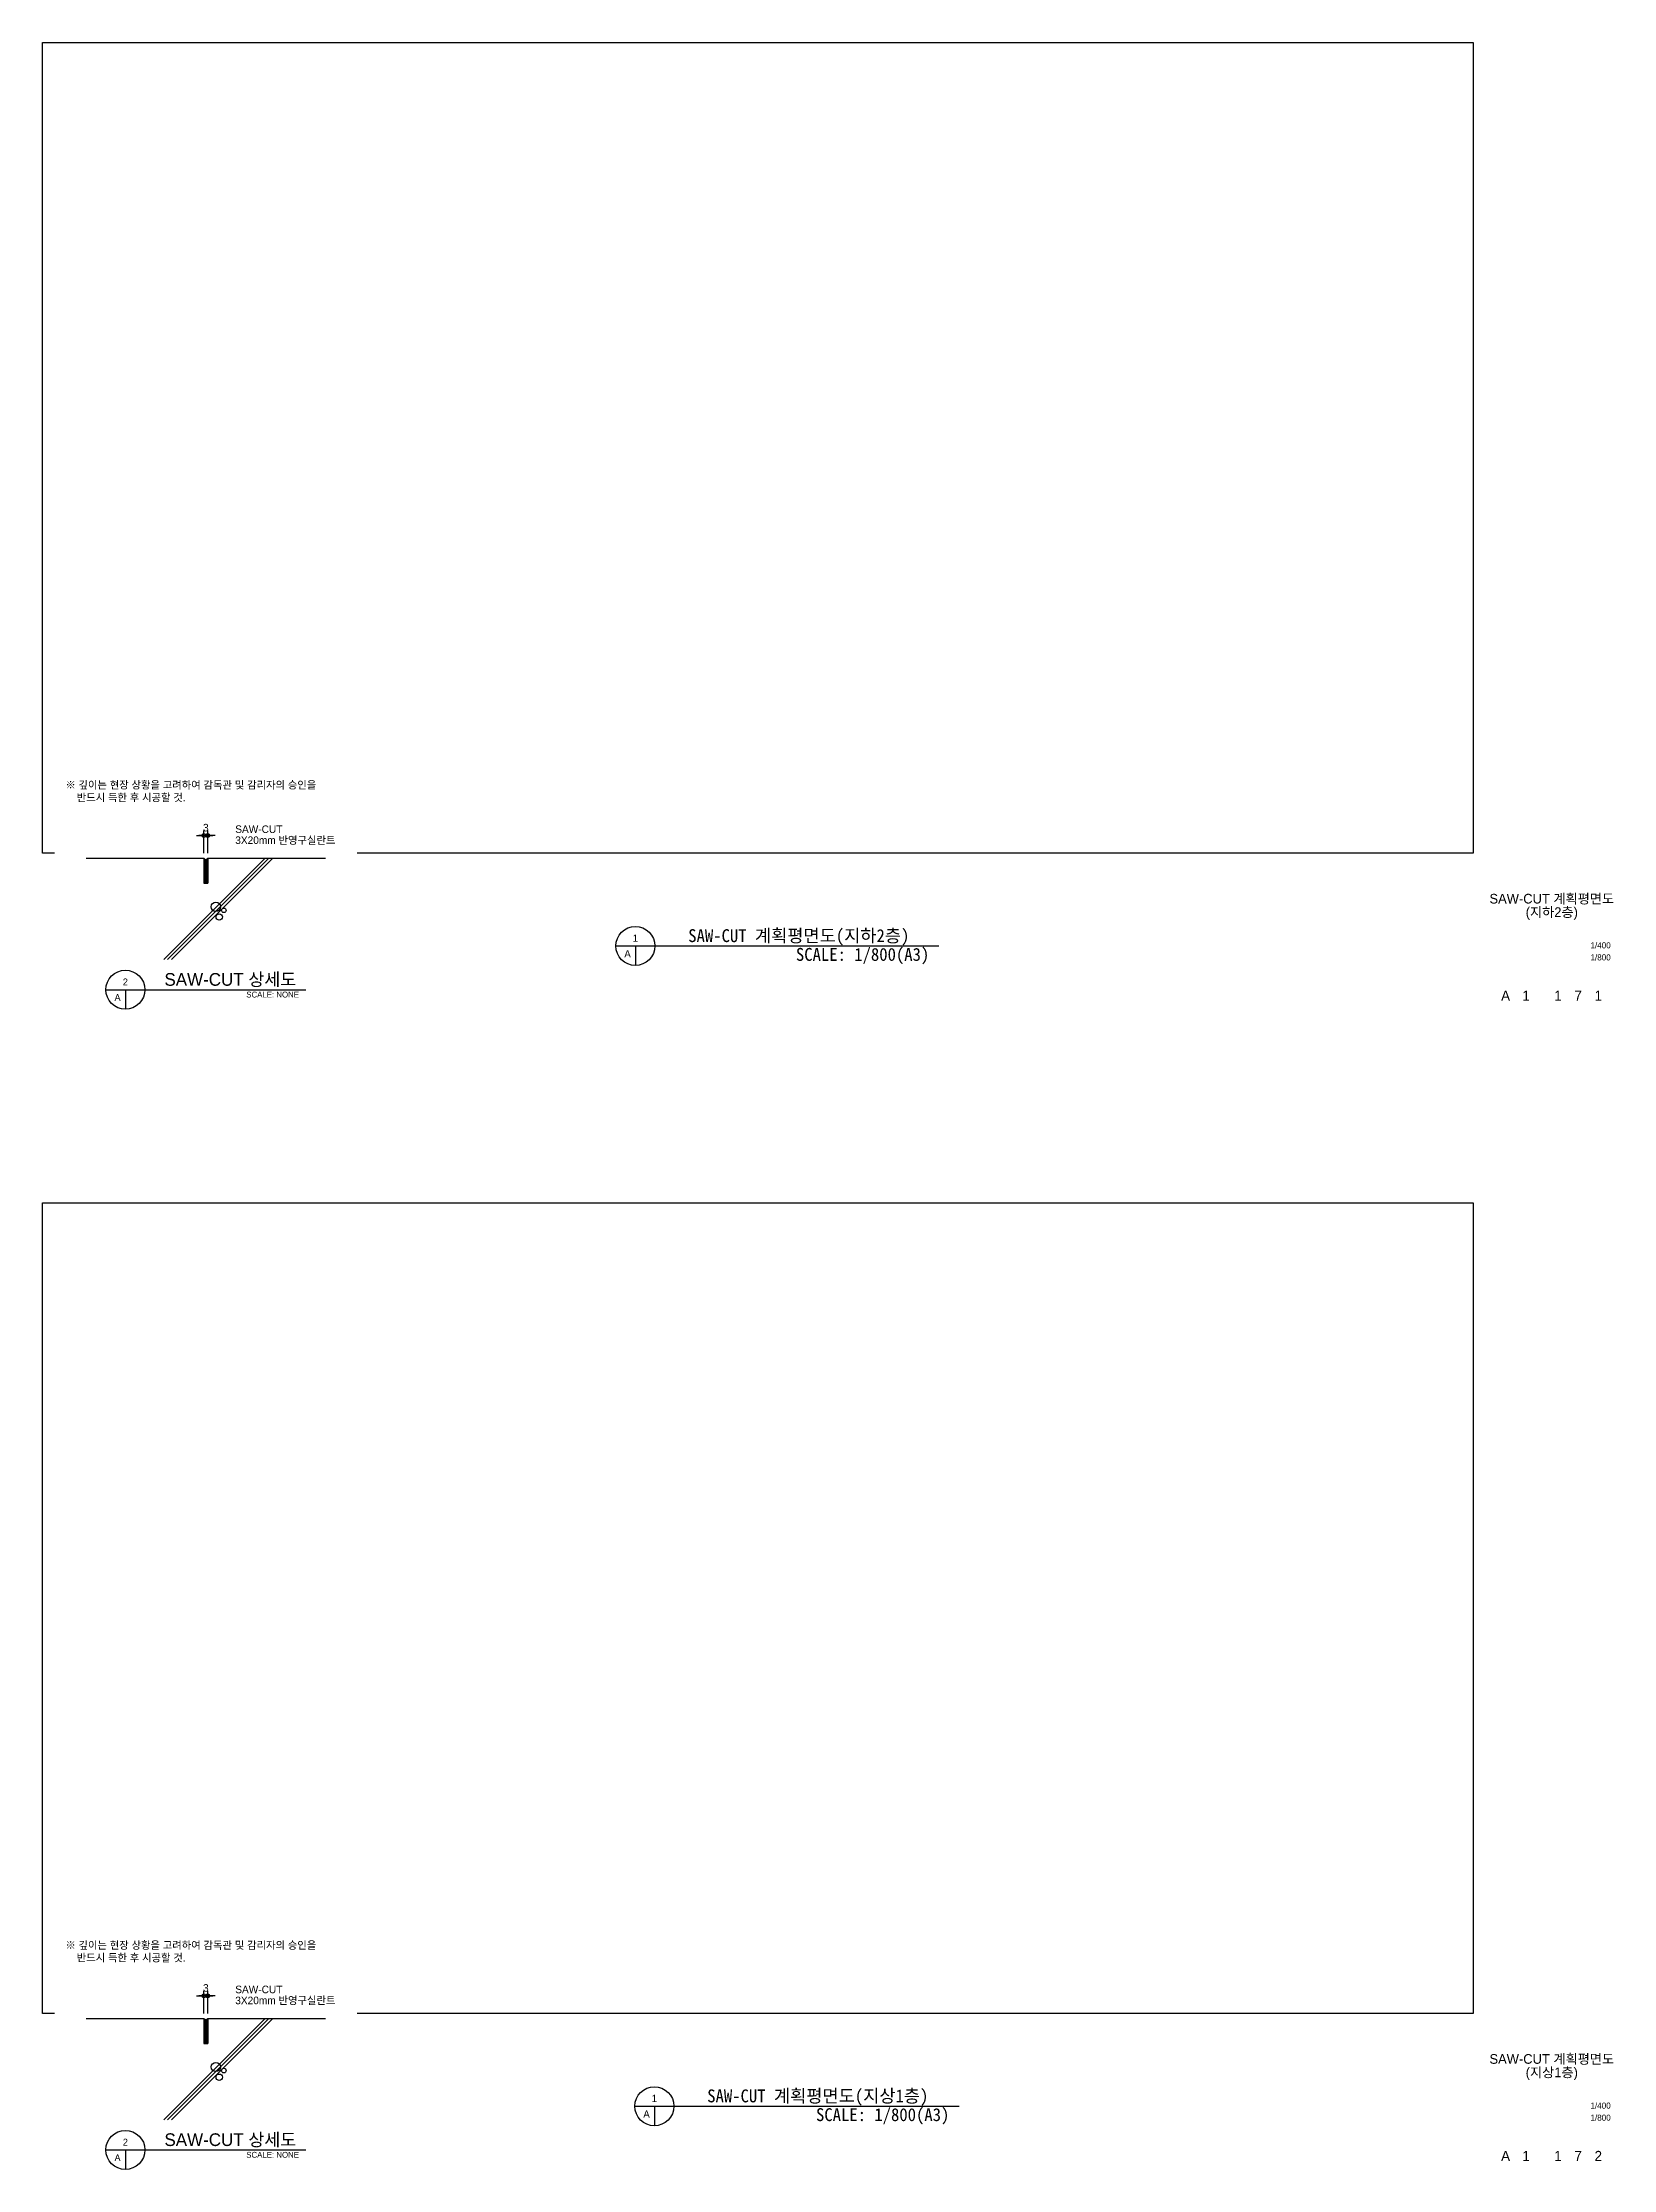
# Model space of a CAD drawing. Header units: millimetres. Extents: x -552870 to 1405794, y -1345622 to 197746.
# Drawn here: x 8000 to 319839, y -224613 to 197746 of the extents above; entities that cross this region are included whole.
import ezdxf
from ezdxf.enums import TextEntityAlignment as Align

# ---------------------------------------------------------------- set-up
doc = ezdxf.new("R2010")
doc.units = ezdxf.units.MM
doc.header["$LTSCALE"] = 1000
doc.header["$MEASUREMENT"] = 0
doc.header["$PDSIZE"] = -10
doc.layers.get('0').update_dxf_attribs({"linetype": 'CONTINUOUS'})
doc.layers.get('Defpoints').update_dxf_attribs({"color": 171, "linetype": 'CONTINUOUS'})
for name, color, linetype in [('151', 151, 'CONTINUOUS'), ('CON', 2, 'CONTINUOUS'), ('DIM', 7, 'CONTINUOUS'), ('E3', 8, 'CONTINUOUS'), ('FIN', 5, 'CONTINUOUS'), ('LED', 7, 'CONTINUOUS'), ('SYM', 7, 'CONTINUOUS'), ('TEXT', 3, 'CONTINUOUS'), ('TEXT-TITLE', 6, 'CONTINUOUS'), ('TEXT-기입', 6, 'CONTINUOUS'), ('WIPEOUT', 6, 'CONTINUOUS')]:
    doc.layers.add(name, color=color, linetype=linetype)
doc.styles.add('CGS', font='cgse', dxfattribs={"bigfont": 'cgs'})
doc.styles.add('궁서체', font='GungsuhChe.ttf')
doc.styles.add('나눔바른고딕', font='')
doc.styles.get('나눔바른고딕').set_extended_font_data('나눔바른고딕')
doc.dimstyles.new('400 NDIM', dxfattribs={"dimscale": 400, "dimtxt": 3, "dimasz": 1, "dimexe": 2, "dimexo": 2, "dimgap": 1.5, "dimtad": 1, "dimdec": 0, "dimrnd": 0.25, "dimdsep": 46, "dimtxsty": '나눔바른고딕', "dimblk": 'DOT0', "dimcen": 1, "dimdle": 8, "dimclrd": 7, "dimclre": 7, "dimclrt": 7, "dimadec": 0, "dimazin": 0, "dimtfac": 1, "dimtdec": 0, "dimtix": 1, "dimtmove": 2, "dimatfit": 3, "dimldrblk": 'DOT0', "dimfxl": 1, "dimtolj": 1, "dimtzin": 0, "dimlwd": -1, "dimlwe": -1, "dimarcsym": 0})

# ---------------------------------------------------------------- blocks, each defined once
blk = doc.blocks.new('DOT0')
blk.add_line((-3, 0), (3, 0))
at = {"color": 6}
blk.add_circle((0, 0), 0.75, dxfattribs=at)
blk = doc.blocks.new('*D419')
at = {"layer": 'Defpoints', "color": 0, "transparency": 16777216}
for p in [(24300, -10316), (23700, -13905), (24300, -13905)]:
    blk.add_point(p, dxfattribs=at)
at = {"layer": 'DIM', "color": 7, "transparency": 16777216}
for p, q in [((23700, -13105), (23700, -9516)), ((24300, -13105), (24300, -9516)), ((23300, -10316), (22900, -10316)), ((23700, -10316), (24300, -10316)), ((24700, -10316), (25100, -10316))]:
    blk.add_line(p, q, dxfattribs=at)
at = {"layer": 'DIM', "color": 7, "transparency": 16777216, "xscale": 400, "yscale": 400, "zscale": 400}
blk.add_blockref('DOT0', (23700, -10316), dxfattribs=at)
at = {"layer": 'DIM', "color": 7, "transparency": 16777216, "xscale": 400, "yscale": 400, "zscale": 400, "rotation": 180}
blk.add_blockref('DOT0', (24300, -10316), dxfattribs=at)
at = {"layer": 'DIM', "color": 7, "transparency": 16777216, "insert": (24000, -9066), "char_height": 1200, "attachment_point": 5, "style": '나눔바른고딕'}
blk.add_mtext('\\A1;3', dxfattribs=at)
blk = doc.blocks.new('A$C4CB6089A')
at = {"layer": 'SYM'}
for p, q in [((8119.8, -34800), (39880.2, -34800)), ((11222.8, -34800), (11222.8, -37903))]:
    blk.add_line(p, q, dxfattribs=at)
blk.add_circle((11222.8, -34800), 3103, dxfattribs=at)
at = {"layer": 'TEXT', "style": '나눔바른고딕'}
for s, p in [('2', (11222.8, -33558.8)), ('A', (9981.6, -36041.2))]:
    blk.add_text(s, height=1086.1, dxfattribs=at).set_placement(p, align=Align.MIDDLE)
blk.add_text('SAW-CUT 상세도', height=2016.97, dxfattribs=at).set_placement((17422.4, -33170.9), align=Align.MIDDLE_LEFT)
blk.add_text('SCALE: NONE', height=930.909, dxfattribs=at).set_placement((38794.6, -35110.3), align=Align.TOP_RIGHT)
blk.add_wipeout([(0, 0), (0, -30000), (48000, -30000), (48000, 0)]).dxf.layer = 'WIPEOUT'
at = {"layer": 'FIN', "ltscale": 1000}
h = blk.add_hatch(dxfattribs=at)
h.set_pattern_fill('ANSI37', color=256, scale=50)
h.set_pattern_definition([(45, (-2497979.52, -916950.34), (-112.2532015, 112.2532015), []), (135, (-2497979.52, -916950.34), (-112.2532015, -112.2532015), [])])
edge = h.paths.add_edge_path()
edge.add_line((23700, -17905.3), (24300, -17905.3))
edge.add_line((24300, -17905.3), (24300, -13905.3))
edge.add_arc((24000, -13780.3), 325, 202.619865, 337.380135, ccw=False)
edge.add_line((23700, -13905.3), (23700, -17905.3))
at = {"layer": 'CON'}
for p, q in [((5000, -13905.3), (23700, -13905.3)), ((23700, -13905.3), (23700, -17905.3)), ((24300, -13905.3), (43000, -13905.3)), ((24300, -13905.3), (24300, -17905.3)), ((23700, -17905.3), (24300, -17905.3))]:
    blk.add_line(p, q, dxfattribs=at)
at = {"layer": 'E3'}
for p, q in [((33417.8, -13905.3, -605856.8), (17323.1, -30000, -605856.8)), ((34017.8, -13905.3, -605856.8), (17923.1, -30000, -605856.8)), ((34617.8, -13905.3, -605856.8), (18523.1, -30000, -605856.8))]:
    blk.add_line(p, q, dxfattribs=at)
for centre, radius in [((25594, -21625.3), 740.8), ((26127.9, -23250.3), 502.9), ((26850.1, -22198), 363.1)]:
    blk.add_circle(centre, radius, dxfattribs=at)
at = {"layer": 'FIN', "ltscale": 1000}
blk.add_arc((24000, -13780.3), 325, 202.619865, 337.380135, dxfattribs=at)
at = {"layer": 'LED', "ltscale": 0.5}
blk.add_lwpolyline([(24000, -14005.3, 0, 400, 0), (24600, -12966, 0, 0, 0), (26712.7, -9306.7, 0, 0, 0), (28468.6, -9306.7, 0, 0, 0)], format="xyseb", dxfattribs=at)
at = {"layer": 'TEXT', "style": '나눔바른고딕'}
for s, p in [('※ 깊이는 현장 상황을 고려하여 감독관 및 감리자의 승인을', (1699.5, -2270)), ('반드시 득한 후 시공할 것.', (3499.5, -4270)), ('SAW-CUT', (28673.1, -9306.7)), ('3X20mm 반영구실란트', (28673.1, -11053))]:
    blk.add_text(s, height=1200, dxfattribs=at).set_placement(p, align=Align.MIDDLE_LEFT)
at = {"layer": 'DIM'}
dim = blk.add_linear_dim(base=(24300, -10315.8), p1=(23700, -13905.3), p2=(24300, -13905.3), text='3', dimstyle='400 NDIM', dxfattribs=at)
dim.commit()
dim.dimension.update_dxf_attribs({"geometry": '*D419', "text_midpoint": (24000, -9065.8)})

msp = doc.modelspace()

# ---------------------------------------------------------------- linework, layer by layer
at = {"layer": 'Defpoints', "ltscale": 10000}
for points in [[(292000, 36778), (8000, 36778), (8000, 197746), (292000, 197746)], [(292000, -193622), (8000, -193622), (8000, -32654), (292000, -32654)]]:
    msp.add_lwpolyline(points, close=True, dxfattribs=at)
at = {"layer": 'SYM'}
for p, q in [((121804, 18340), (185954, 18340)), ((125682, 18340), (125682, 14461)), ((125573, -212060), (189942, -212060)), ((129452, -212060), (129452, -215939))]:
    msp.add_line(p, q, dxfattribs=at)
for centre in [(125682, 18340), (129452, -212060)]:
    msp.add_circle(centre, 3879, dxfattribs=at)

# ---------------------------------------------------------------- texts
at = {"layer": 'TEXT', "style": '궁서체'}
for s, p in [('SAW-CUT 계획평면도(지하2층)', (136173, 19115)), ('SAW-CUT 계획평면도(지상1층)', (139943, -211285))]:
    msp.add_text(s, height=2560, dxfattribs=at).set_placement(p)
at = {"layer": 'TEXT', "style": '나눔바른고딕'}
for s, p in [('A', (124131, 16788)), ('1', (125682, 19891)), ('1', (129452, -210509)), ('A', (127901, -213612))]:
    msp.add_text(s, height=1440, dxfattribs=at).set_placement(p, align=Align.MIDDLE)
at = {"layer": 'TEXT', "style": '궁서체'}
for p in [(184020, 17952), (188008, -212448)]:
    msp.add_text('SCALE: 1/800(A3)', height=2560, dxfattribs=at).set_placement(p, align=Align.TOP_RIGHT)
at = {"layer": 'TEXT-TITLE', "style": '나눔바른고딕'}
for s, p in [('SAW-CUT 계획평면도', (307600, 27733)), ('(지하2층)', (307600, 25067)), ('SAW-CUT 계획평면도', (307600, -202667)), ('(지상1층)', (307600, -205333))]:
    msp.add_text(s, height=1920, dxfattribs=at).set_placement(p, align=Align.MIDDLE_CENTER)
at = {"layer": 'TEXT-기입', "style": '나눔바른고딕'}
for s, p in [('1/400', (315281, 17512)), ('1/800', (315281, 15112)), ('1/400', (315281, -212888)), ('1/800', (315281, -215288))]:
    msp.add_text(s, height=1200, dxfattribs=at).set_placement(p, align=Align.BOTTOM_LEFT)
at = {"layer": 'TEXT-기입', "style": 'CGS'}
for s, p in [('A', (298431, 8472)), ('1', (302481, 8472)), ('1', (308831, 8472)), ('7', (312831, 8472)), ('1', (316831, 8472)), ('A', (298431, -221928)), ('1', (302481, -221928)), ('1', (308831, -221928)), ('7', (312831, -221928)), ('2', (316831, -221928))]:
    msp.add_text(s, height=2000, dxfattribs=at).set_placement(p, align=Align.MIDDLE_CENTER)

# ---------------------------------------------------------------- next in the draw order: block references
at = {"layer": '151', "xscale": 1.25, "yscale": 1.25, "zscale": 1.25}
for p in [(10414, 53166), (10414, -177234)]:
    msp.add_blockref('A$C4CB6089A', p, dxfattribs=at)

doc.saveas('drawing.dxf')
